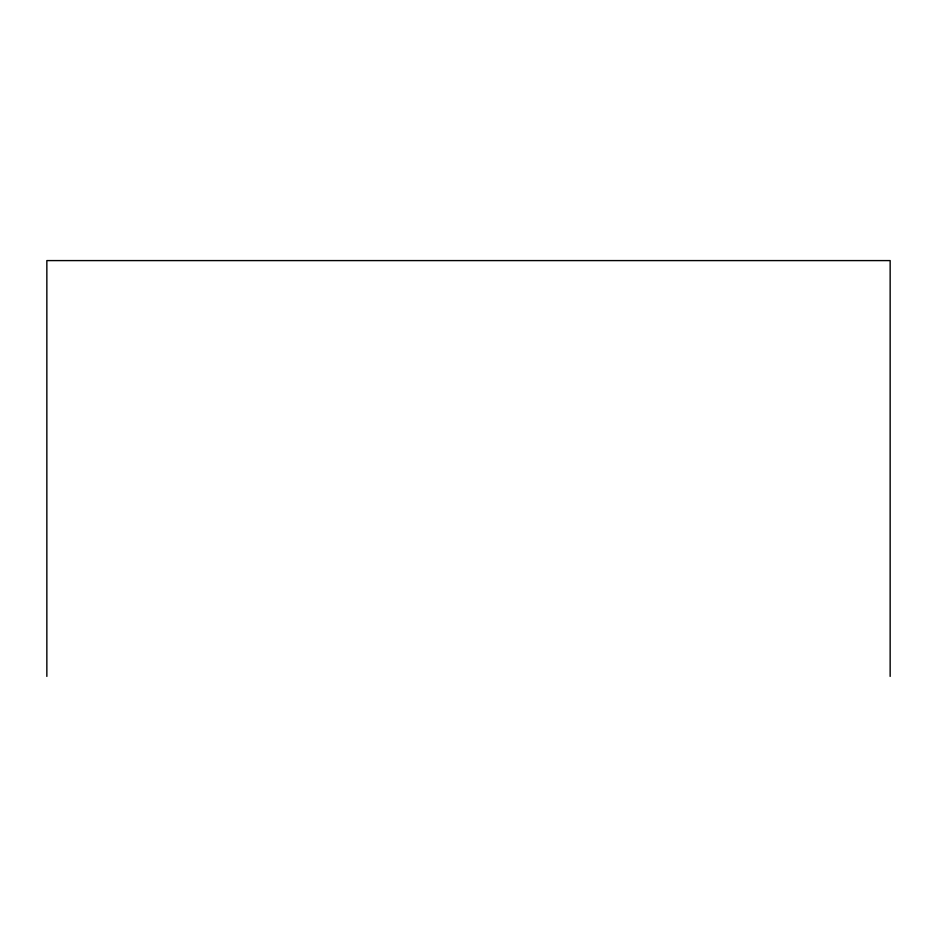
<?xml version="1.0" encoding="UTF-8"?>
<svg xmlns="http://www.w3.org/2000/svg" width="937" height="937" viewBox="0 0 937 937"><rect width="100%" height="100%" fill="white"/><g stroke="black" fill="none" stroke-linecap="round" stroke-linejoin="round"><path stroke-width="1.41" d="M890.15 676.409L890.15 260.591L46.85 260.591L46.85 676.409"/></g></svg>
